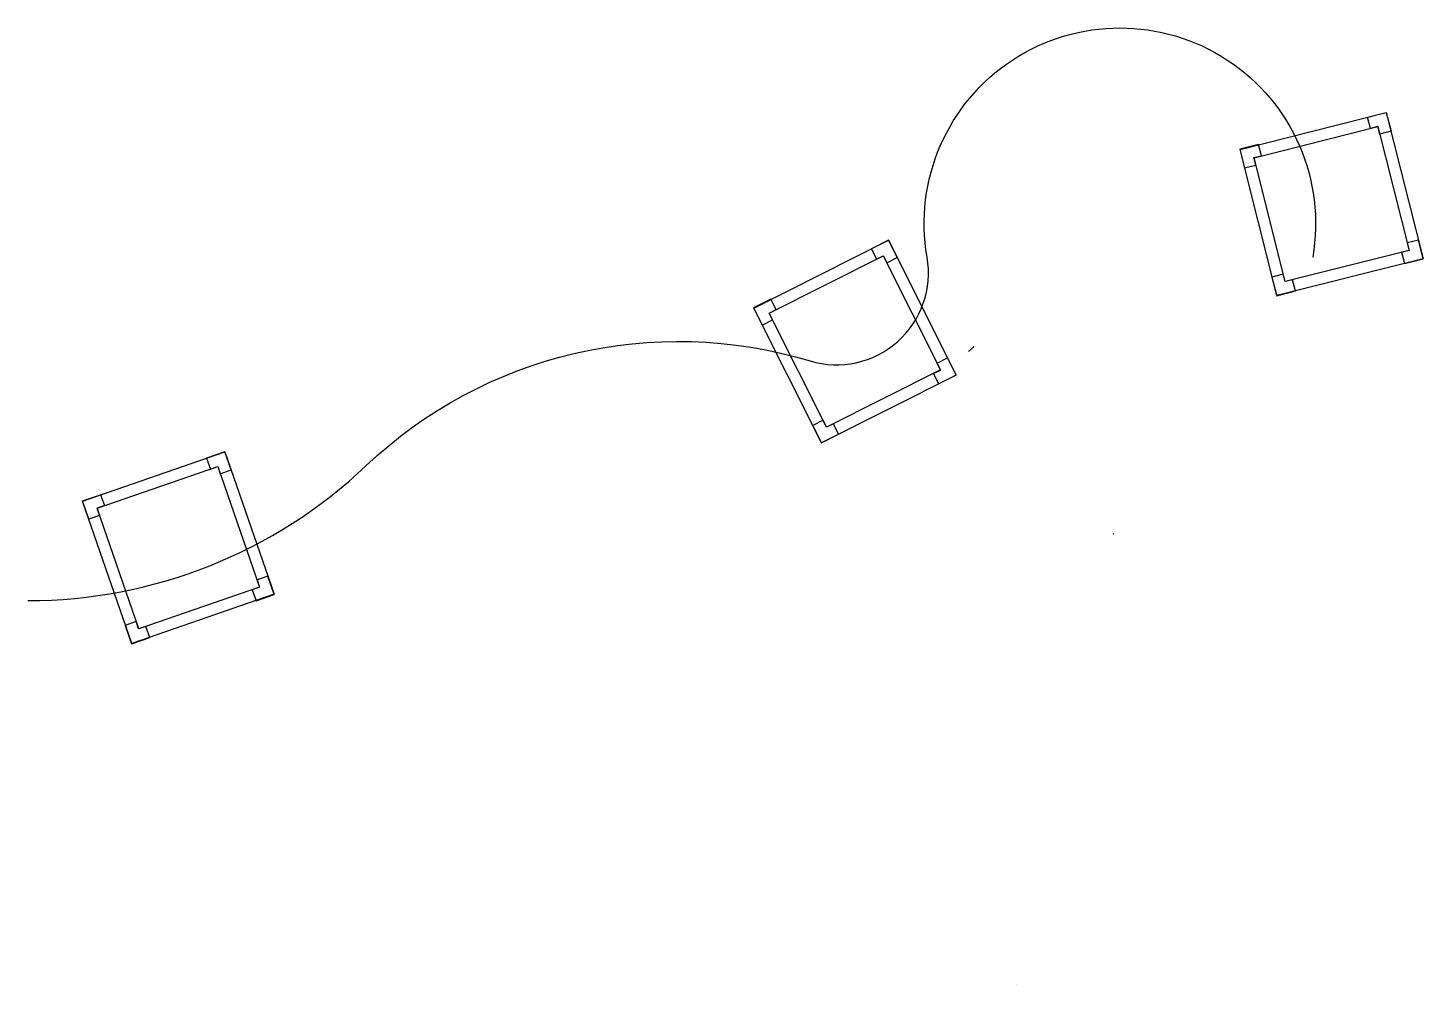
# Model space of a CAD drawing. Header units: metres. Extents: x 90 to 451, y 124 to 371.
import ezdxf

# ---------------------------------------------------------------- set-up
doc = ezdxf.new("R2010")
doc.units = ezdxf.units.M
doc.header["$MEASUREMENT"] = 0
doc.layers.get('0').update_dxf_attribs({"true_color": 0xc2ced6})

msp = doc.modelspace()

# ---------------------------------------------------------------- linework, layer by layer
for p, q in [((436.42, 348.13, 21.91), (441.27, 349.35, 21.91)), ((437.15, 345.22, 21.91), (436.42, 348.13, 21.91)), ((441.27, 349.35, 21.91), (442.49, 344.5, 21.91)), ((439.09, 345.7, 21.91), (437.15, 345.22, 21.91)), ((439.58, 343.77, 21.91), (439.09, 345.7, 21.91)), ((442.49, 344.5, 21.91), (439.58, 343.77, 21.91)), ((408.25, 341.09, 21.91), (403.4, 339.87, 21.91)), ((403.4, 339.87, 21.91), (404.62, 335.02, 21.91)), ((408.98, 338.18, 21.91), (408.25, 341.09, 21.91)), ((404.62, 335.02, 21.91), (407.53, 335.76, 21.91)), ((407.04, 337.7, 21.91), (408.98, 338.18, 21.91)), ((407.53, 335.76, 21.91), (407.04, 337.7, 21.91)), ((312.56, 316.33, 23.06), (308.09, 314.09, 23.06)), ((308.09, 314.09, 23.06), (309.44, 311.41, 23.06)), ((314.8, 311.86, 23.06), (312.56, 316.33, 23.06)), ((449.56, 316.38, 21.91), (446.65, 315.65, 21.91)), ((446.65, 315.65, 21.91), (447.14, 313.71, 21.91)), ((450.78, 311.54, 21.91), (449.56, 316.38, 21.91)), ((309.44, 311.41, 23.06), (311.23, 312.31, 23.06)), ((311.23, 312.31, 23.06), (312.12, 310.52, 23.06)), ((312.12, 310.52, 23.06), (314.8, 311.86, 23.06)), ((447.14, 313.71, 21.91), (445.2, 313.22, 21.91)), ((445.2, 313.22, 21.91), (445.93, 310.31, 21.91)), ((445.93, 310.31, 21.91), (450.78, 311.54, 21.91)), ((414.6, 307.55, 21.91), (411.69, 306.81, 21.91)), ((411.69, 306.81, 21.91), (412.92, 301.97, 21.91)), ((415.09, 305.62, 21.91), (414.6, 307.55, 21.91)), ((412.92, 301.97, 21.91), (417.77, 303.2, 21.91)), ((417.03, 306.11, 21.91), (415.09, 305.62, 21.91)), ((417.77, 303.2, 21.91), (417.03, 306.11, 21.91)), ((282.08, 301.08, 23.06), (277.62, 298.83, 23.06)), ((283.44, 298.4, 23.06), (282.08, 301.08, 23.06)), ((277.62, 298.83, 23.06), (279.87, 294.36, 23.06)), ((281.65, 297.5, 23.06), (283.44, 298.4, 23.06)), ((282.55, 295.72, 23.06), (281.65, 297.5, 23.06)), ((279.87, 294.36, 23.06), (282.55, 295.72, 23.06)), ((333.18, 287.55, 26.06), (334.67, 288.88, 26.06)), ((325.09, 284.54, 23.06), (327.77, 285.89, 23.06)), ((327.77, 285.89, 23.06), (330.01, 281.42, 23.06)), ((324.2, 281.86, 23.06), (325.99, 282.76, 23.06)), ((325.55, 279.18, 23.06), (324.2, 281.86, 23.06)), ((325.99, 282.76, 23.06), (325.09, 284.54, 23.06)), ((330.01, 281.42, 23.06), (325.55, 279.18, 23.06)), ((295.6, 269.76, 23.06), (292.92, 268.41, 23.06)), ((292.92, 268.41, 23.06), (295.16, 263.94, 23.06)), ((296.5, 267.97, 23.06), (295.6, 269.76, 23.06)), ((298.28, 268.87, 23.06), (296.5, 267.97, 23.06)), ((299.63, 266.19, 23.06), (298.28, 268.87, 23.06)), ((295.16, 263.94, 23.06), (299.63, 266.19, 23.06)), ((140.89, 261.64, 21.78), (136.17, 260, 21.78)), ((136.17, 260, 21.78), (137.15, 257.16, 21.78)), ((142.53, 256.91, 21.78), (140.89, 261.64, 21.78)), ((137.15, 257.16, 21.78), (139.04, 257.82, 21.78)), ((139.04, 257.82, 21.78), (139.69, 255.93, 21.78)), ((139.69, 255.93, 21.78), (142.53, 256.91, 21.78)), ((104.04, 248.9, 21.78), (108.77, 250.53, 21.78)), ((108.77, 250.53, 21.78), (109.75, 247.7, 21.78)), ((105.68, 244.17, 21.78), (104.04, 248.9, 21.78)), ((109.75, 247.7, 21.78), (107.86, 247.04, 21.78)), ((107.86, 247.04, 21.78), (108.51, 245.15, 21.78)), ((108.51, 245.15, 21.78), (105.68, 244.17, 21.78)), ((152.04, 229.47, 21.78), (149.21, 228.48, 21.78)), ((149.21, 228.48, 21.78), (149.87, 226.59, 21.78)), ((153.69, 224.75, 21.78), (152.04, 229.47, 21.78)), ((149.87, 226.59, 21.78), (147.98, 225.93, 21.78)), ((147.98, 225.93, 21.78), (148.97, 223.1, 21.78)), ((148.97, 223.1, 21.78), (153.69, 224.75, 21.78)), ((117.95, 217.7, 21.78), (115.11, 216.72, 21.78)), ((115.11, 216.72, 21.78), (116.75, 211.99, 21.78)), ((118.6, 215.81, 21.78), (117.95, 217.7, 21.78)), ((116.75, 211.99, 21.78), (121.48, 213.63, 21.78)), ((120.49, 216.46, 21.78), (118.6, 215.81, 21.78)), ((121.48, 213.63, 21.78), (120.49, 216.46, 21.78))]:
    msp.add_line(p, q)
msp.add_lwpolyline([(89.96, 223.12, 0.19193), (177.38, 257.96, -0.269354), (292.23, 285.13, 0.558411), (322.51, 311.94, -1.189143), (422.23, 311.94, 0.141972)], format="xyb")
for points, elevation in [([(412.96, 302.01), (403.43, 339.82), (441.25, 349.35), (450.78, 311.54)], 21.91), ([(415.14, 305.65), (407.07, 337.65), (439.07, 345.71), (447.14, 313.71)], 21.91), ([(277.67, 298.8), (312.52, 316.3), (330.02, 281.44), (295.16, 263.94)], 23.06), ([(281.69, 297.46), (311.18, 312.27), (325.99, 282.78), (296.5, 267.97)], 23.06), ([(153.65, 224.78), (116.8, 212.02), (104.04, 248.88), (140.89, 261.64)], 21.78), ([(149.83, 226.64), (118.65, 215.84), (107.85, 247.02), (139.04, 257.82)], 21.78)]:
    msp.add_lwpolyline(points, close=True, dxfattribs=dict(elevation=elevation))
at = {"elevation": 5.89}
msp.add_lwpolyline([(370.71, 240.44), (370.57, 240.34)], dxfattribs=at)
at = {"elevation": 7.39}
msp.add_lwpolyline([(345.63, 123.97), (345.63, 123.97, 1.033243)], format="xyb", dxfattribs=at)

doc.saveas('drawing.dxf')
